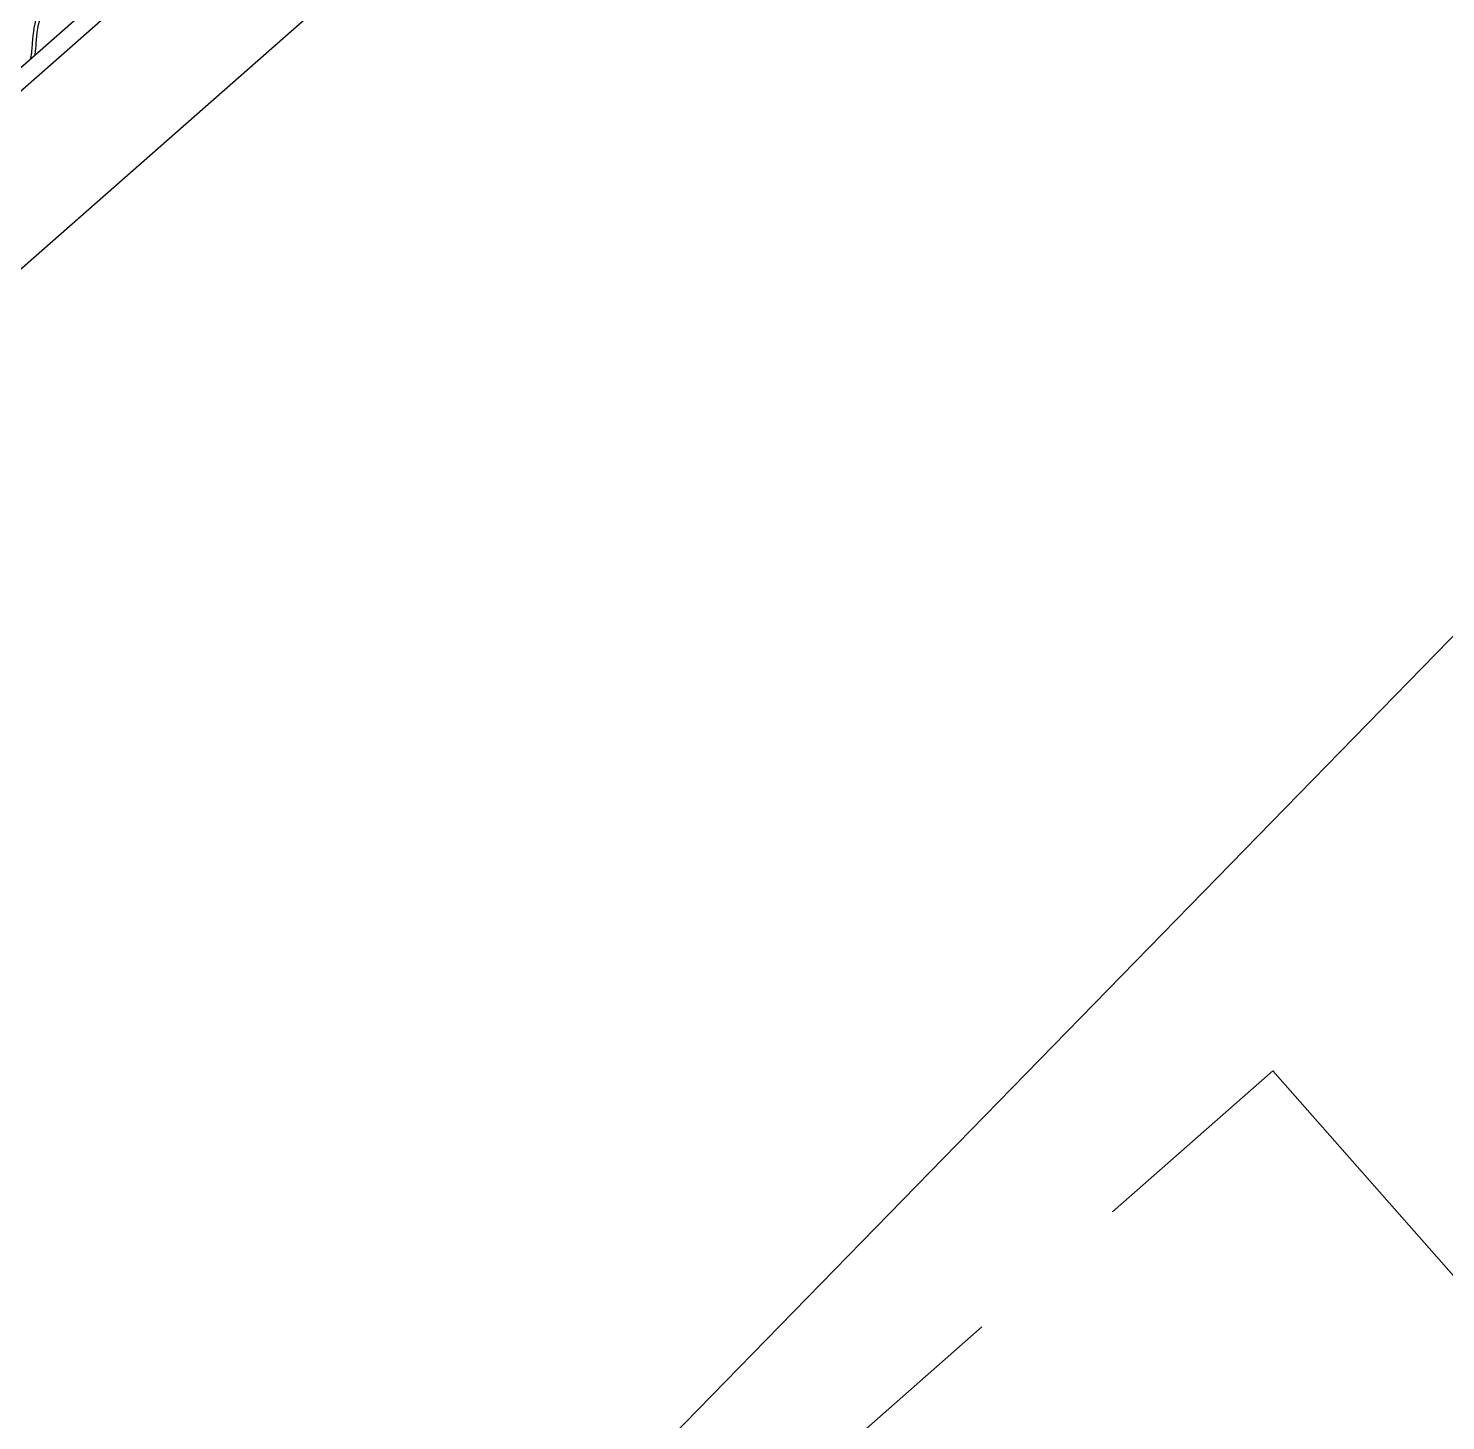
# Model space of a CAD drawing. Header units: millimetres. Extents: x 832728086 to 834530684, y 817551485 to 818349469.
# Drawn here: x 834420487 to 834421132, y 817817777 to 817818410 of the extents above; entities that cross this region are included whole.
import ezdxf

# ---------------------------------------------------------------- set-up
doc = ezdxf.new("R2010")
doc.units = ezdxf.units.MM
doc.header["$LTSCALE"] = 100
doc.linetypes.add('Hidden', pattern=[9.525, 6.35, -3.175])
doc.layers.add('056-Railing-l', color=6, linetype='Continuous', lineweight=25)
for name, color, linetype in [('A-COLS', 3, 'Continuous'), ('DLN210__', 7, 'Continuous'), ('mesh- l', 8, 'Continuous')]:
    doc.layers.add(name, color=color, linetype=linetype)

msp = doc.modelspace()

# ---------------------------------------------------------------- linework, layer by layer
at = {"layer": '056-Railing-l'}
for points in [[(834419902.8527, 817817881.3366), (834421009.8148, 817818855.5461)], [(834419908.138, 817817875.3311), (834421015.1, 817818849.5406)]]:
    msp.add_lwpolyline(points, dxfattribs=at)
at = {"layer": 'A-COLS'}
msp.add_line((834424152.0256, 817821529.0111, 0.0052), (834419835.8825, 817817730.4819, 0.0052), dxfattribs=at)
at = {"layer": 'A-COLS', "color": 3, "linetype": 'Hidden', "lineweight": 18, "ltscale": 0.25}
for p, q in [((834420265.3112, 817817242.5362), (834421053.2322, 817817935.9657, 0.0052)), ((834421053.2322, 817817935.9657, 0.0105), (834421166.4881, 817817807.2767, 0.0105))]:
    msp.add_line(p, q, dxfattribs=at)
at = {"layer": 'DLN210__', "color": 5}
msp.add_line((834424875.7779, 817821966.15, 0.0052), (834420265.3112, 817817242.5362), dxfattribs=at)
at = {"layer": 'mesh- l'}
for points in [[(834420488.1796, 817818396.4678, 0.01408298), (834420488.6706, 817818399.91, 0.01401475), (834420488.9675, 817818403.3745, -0.05610981), (834420491.3577, 817818417.3359, -0.05708383), (834420496.8163, 817818430.4031)], [(834420497.8905, 817818429.1856, 0.05599537), (834420492.7411, 817818416.6341, 0.05505305), (834420490.4795, 817818403.2544, -0.01031216), (834420490.2749, 817818400.6403, -0.0103492), (834420489.9626, 817818398.0369)]]:
    msp.add_lwpolyline(points, format="xyb", dxfattribs=at)

doc.saveas('drawing.dxf')
